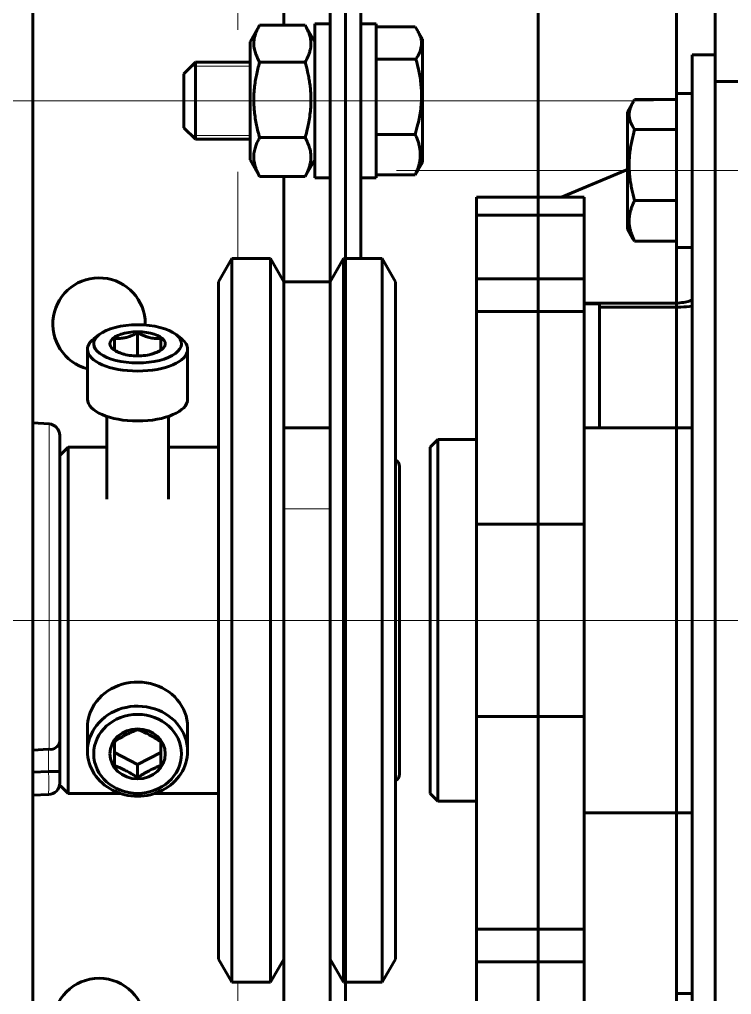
# Model space of a CAD drawing. Header units: millimetres. Extents: x 0 to 1680, y 0 to 594.
# Drawn here: x 59.633 to 63.1, y 503.388 to 508.138 of the extents above; entities that cross this region are included whole.
import ezdxf

# ---------------------------------------------------------------- set-up
doc = ezdxf.new("R2010")
doc.units = ezdxf.units.MM
for name, pattern in [('K5LT32774', [12.7, 6.35, -1.27, 1.27, -1.27, 1.27, -1.27]), ('K5LT_AXLED', [19.5, 15, -1.5, 1.5, -1.5]), ('K5LT_BASIC', [0]), ('K5LT_THIN', [0])]:
    doc.linetypes.add(name, pattern=pattern)
doc.layers.add('Системный слой', color=7, linetype='Continuous')

# ---------------------------------------------------------------- blocks, each defined once
blk = doc.blocks.new('U160')
at = {"layer": 'Системный слой', "color": 5, "linetype": 'K5LT_BASIC', "lineweight": 60, "true_color": 0x0000ff}
for p, q in [((59.6978, 500.0532), (59.6978, 510.6266)), ((59.6978, 506.1738), (59.7769, 506.168)), ((59.829, 504.6201), (59.829, 506.1119)), ((59.829, 504.4746), (59.829, 504.6201)), ((59.7747, 504.5827), (59.6978, 504.5777)), ((59.7769, 504.5829), (59.7747, 504.5827)), ((59.7747, 504.4746), (59.6978, 504.4719)), ((59.829, 504.4746), (59.7747, 504.4746)), ((59.829, 504.4746), (59.829, 504.4184)), ((59.6978, 504.3595), (59.7747, 504.3622))]:
    blk.add_line(p, q, dxfattribs=at)
at = {"layer": 'Системный слой', "color": 7, "linetype": 'K5LT32774', "lineweight": 18}
for p, q in [((59.7769, 506.168), (59.7769, 504.5829)), ((59.7747, 504.5827), (59.7747, 504.4746))]:
    blk.add_line(p, q, dxfattribs=at)
at = {"layer": 'Системный слой', "color": 30, "linetype": 'K5LT_AXLED', "lineweight": 18, "true_color": 0xff8000}
blk.add_line((61.6978, 505.2108), (51.9452, 505.2108), dxfattribs=at)
at = {"layer": 'Системный слой', "color": 5, "linetype": 'K5LT_BASIC', "lineweight": 60, "true_color": 0x0000ff}
for centre, radius, start, end in [((59.7728, 506.1119), 0.0563, 0, 85.7636), ((59.784, 504.6281), 0.0458, 261.1732, 349.9345), ((59.7728, 504.4184), 0.0563, 272, 0)]:
    blk.add_arc(centre, radius, start, end, dxfattribs=at)
at = {"layer": 'Системный слой', "color": 7, "linetype": 'K5LT32774', "lineweight": 18}
blk.add_arc((58.1614, 504.4184), 1.6143, 358.0044, 1.9956, dxfattribs=at)
blk = doc.blocks.new('U159')
at = {"layer": 'Системный слой', "color": 7, "linetype": 'K5LT_THIN', "lineweight": 18}
for p, q in [((60.6957, 508.3983), (60.6957, 508.0884)), ((60.4895, 507.9108), (60.4707, 507.9108)), ((60.7557, 507.9108), (60.4895, 507.9108)), ((60.7557, 507.9108), (60.4895, 507.9108)), ((60.4707, 507.5733), (60.4895, 507.5733)), ((60.7557, 507.5733), (60.4895, 507.5733)), ((60.7557, 507.5733), (60.4895, 507.5733)), ((60.6957, 507.3956), (60.6957, 506.9733)), ((61.1457, 505.7545), (60.9207, 505.7545)), ((60.6957, 503.4483), (60.6957, 503.0259))]:
    blk.add_line(p, q, dxfattribs=at)
at = {"layer": 'Системный слой', "color": 5, "linetype": 'K5LT_BASIC', "lineweight": 60, "true_color": 0x0000ff}
for p, q in [((60.9207, 508.3983), (60.9207, 508.11)), ((61.1457, 507.6483), (61.1457, 508.3983)), ((61.1457, 508.3983), (61.1457, 505.912)), ((61.2957, 508.3983), (61.2957, 506.9733)), ((63.0207, 508.3983), (63.0207, 507.8358)), ((61.0707, 508.117), (61.1457, 508.117)), ((61.0707, 508.117), (61.0707, 507.742)), ((61.2957, 508.117), (61.3707, 508.117)), ((61.3707, 508.117), (61.3707, 507.742)), ((60.7557, 508.0289), (60.8008, 508.107)), ((60.8008, 508.1069), (60.8026, 508.11)), ((60.8026, 508.11), (61.0239, 508.11)), ((61.0257, 508.107), (61.0239, 508.11)), ((61.0257, 508.107), (61.0707, 508.0289)), ((61.5598, 508.1021), (61.3707, 508.1021)), ((61.572, 508.0831), (61.5957, 508.042)), ((60.7557, 507.4552), (60.7557, 508.0289)), ((61.5957, 507.9131), (61.5957, 508.042)), ((60.4895, 507.9295), (60.4332, 507.8733)), ((60.7557, 507.9295), (60.4895, 507.9295)), ((60.4895, 507.9295), (60.4895, 507.5545)), ((60.8026, 507.9308), (61.0239, 507.9308)), ((61.5633, 507.9452), (61.3707, 507.9452)), ((62.9082, 506.2593), (62.9082, 507.9655)), ((63.0207, 507.9655), (62.9082, 507.9655)), ((61.5957, 507.442), (61.5957, 507.9131)), ((60.4332, 507.6108), (60.4332, 507.8733)), ((63.0207, 507.8358), (63.0207, 502.5858)), ((63.1707, 507.8358), (63.0207, 507.8358)), ((61.0707, 507.742), (61.0707, 507.367)), ((61.3707, 507.742), (61.3707, 507.367)), ((62.6198, 507.7339), (62.5932, 507.6879)), ((62.6287, 507.748), (62.8332, 507.748)), ((62.8332, 507.7779), (62.9082, 507.7779)), ((62.8332, 507.7779), (62.8332, 507.4029)), ((62.5932, 507.6879), (62.5932, 507.2826)), ((61.1457, 506.8608), (61.1457, 507.6483)), ((60.4895, 507.5545), (60.4332, 507.6108)), ((62.6287, 507.6017), (62.8332, 507.6017)), ((60.7557, 507.5545), (60.4895, 507.5545)), ((60.8026, 507.5628), (61.0239, 507.5628)), ((61.5598, 507.5784), (61.3707, 507.5784)), ((60.7557, 507.4552), (60.8008, 507.3771)), ((60.7557, 507.4552), (60.7557, 507.4552)), ((61.0257, 507.3771), (61.0707, 507.4552)), ((61.572, 507.401), (61.5957, 507.442)), ((62.2721, 507.2733), (62.5932, 507.4068)), ((62.8332, 507.4029), (62.8332, 507.0279)), ((60.8008, 507.3771), (60.8026, 507.374)), ((60.8026, 507.374), (61.0239, 507.374)), ((60.9207, 506.8608), (60.9207, 507.374)), ((61.0257, 507.3771), (61.0239, 507.374)), ((61.0707, 507.367), (61.1457, 507.367)), ((61.2957, 507.367), (61.3707, 507.367)), ((61.5598, 507.382), (61.3707, 507.382)), ((61.8582, 507.2733), (62.3832, 507.2733)), ((61.8582, 507.2733), (61.8582, 507.1846)), ((62.3832, 507.2733), (62.3832, 507.1846)), ((62.5932, 507.2826), (62.5932, 507.1179)), ((61.8582, 507.1846), (61.8582, 507.2376)), ((62.6287, 507.2566), (62.8332, 507.2566)), ((61.8582, 507.1846), (61.8582, 506.8741)), ((61.8582, 507.1846), (62.3832, 507.1846)), ((62.3832, 507.1846), (62.3832, 506.8741)), ((62.6198, 507.072), (62.5932, 507.1179)), ((62.6287, 507.0578), (62.8332, 507.0578)), ((62.8332, 507.0279), (62.9082, 507.0279)), ((60.6669, 506.9733), (60.602, 506.8608)), ((60.8558, 506.9733), (60.6669, 506.9733)), ((60.6669, 503.4483), (60.6669, 506.9733)), ((60.8558, 506.9733), (60.9207, 506.8608)), ((60.8558, 503.4483), (60.8558, 506.9733)), ((61.2107, 506.9733), (61.1457, 506.8608)), ((61.2107, 506.9733), (61.3995, 506.9733)), ((61.2107, 506.9733), (61.2107, 506.798)), ((61.3995, 506.9733), (61.4645, 506.8608)), ((61.3995, 506.9733), (61.3995, 506.798)), ((60.602, 503.5608), (60.602, 506.8608)), ((61.1457, 506.8608), (60.9207, 506.8608)), ((60.9207, 506.1483), (60.9207, 506.8608)), ((61.1457, 506.6967), (61.1457, 506.8608)), ((61.4645, 506.8608), (61.4645, 506.6967)), ((61.8582, 506.8741), (62.3832, 506.8741)), ((61.8582, 506.8741), (61.8582, 506.7158)), ((62.3832, 506.8741), (62.3832, 506.7158)), ((61.2107, 506.798), (61.2107, 503.4483)), ((61.3995, 506.798), (61.3995, 503.4483)), ((62.7957, 506.7554), (62.3832, 506.7554)), ((62.4582, 506.753), (62.3832, 506.753)), ((62.4582, 506.6909), (62.4582, 506.753)), ((62.7957, 506.7359), (62.4582, 506.7359)), ((61.1457, 506.1483), (61.1457, 506.6967)), ((61.4645, 506.6967), (61.4645, 503.5608)), ((61.8582, 506.7158), (61.8582, 505.6795)), ((61.8582, 506.7158), (62.3832, 506.7158)), ((62.3832, 506.7158), (62.3832, 505.6795)), ((62.4582, 506.1869), (62.4582, 506.6909)), ((60.021, 506.6031), (59.9948, 506.5824)), ((60.2082, 506.4996), (60.2082, 506.6121)), ((60.3954, 506.6031), (60.4217, 506.5824)), ((60.0957, 506.5838), (60.0957, 506.5274)), ((60.3207, 506.5274), (60.3207, 506.5838)), ((59.9645, 506.2881), (59.9645, 506.5312)), ((60.452, 506.2881), (60.452, 506.5312)), ((62.9082, 505.4485), (62.9082, 506.2593)), ((60.0582, 505.8018), (60.0582, 506.2046)), ((60.0582, 505.8018), (60.0582, 506.2046)), ((60.3582, 505.8018), (60.3582, 506.2046)), ((62.4582, 506.1483), (62.4582, 506.1869)), ((61.1457, 506.1483), (60.9207, 506.1483)), ((60.9207, 506.1483), (60.9207, 505.7545)), ((61.1457, 505.7545), (61.1457, 506.1483)), ((62.9082, 506.1483), (62.3832, 506.1483)), ((61.6707, 506.092), (61.6332, 506.0545)), ((61.6707, 506.092), (61.6707, 504.3295)), ((61.8582, 506.092), (61.6707, 506.092)), ((59.8707, 506.0545), (59.8332, 506.017)), ((59.8707, 506.0545), (60.0582, 506.0545)), ((59.8707, 504.844), (59.8707, 506.0545)), ((60.3582, 506.0545), (60.602, 506.0545)), ((61.6332, 504.367), (61.6332, 506.0545)), ((61.4832, 504.4608), (61.4832, 505.9608)), ((61.4832, 505.9608), (61.4832, 504.8847)), ((61.4832, 505.9607), (61.4832, 505.9608)), ((60.9207, 503.3358), (60.9207, 505.7545)), ((61.1457, 503.3358), (61.1457, 505.7545)), ((61.1457, 505.6758), (61.1457, 502.0233)), ((61.8582, 505.6795), (61.8582, 504.742)), ((61.8582, 505.6795), (62.3832, 505.6795)), ((62.3832, 505.6795), (62.3832, 504.742)), ((62.9082, 502.8343), (62.9082, 505.4485)), ((61.4832, 504.8847), (61.4832, 504.4608)), ((59.8707, 504.367), (59.8707, 504.844)), ((61.8582, 504.742), (62.3832, 504.742)), ((61.8582, 504.742), (61.8582, 503.7057)), ((62.3832, 504.742), (62.3832, 503.7057)), ((59.9645, 504.6907), (59.9645, 504.5734)), ((60.452, 504.6907), (60.452, 504.5734)), ((60.0957, 504.6201), (60.0957, 504.5031)), ((60.3207, 504.5031), (60.3207, 504.6201)), ((60.2082, 504.5085), (60.0957, 504.567)), ((60.3207, 504.567), (60.2082, 504.5085)), ((60.2082, 504.5085), (60.2082, 504.4446)), ((59.8707, 504.367), (59.8332, 504.4045)), ((59.8707, 504.367), (60.1251, 504.367)), ((60.2914, 504.367), (60.602, 504.367)), ((61.6707, 504.3295), (61.6332, 504.367)), ((61.8582, 504.3295), (61.6707, 504.3295)), ((62.9082, 504.2733), (62.3832, 504.2733)), ((61.8582, 503.7057), (62.3832, 503.7057)), ((61.8582, 503.7057), (61.8582, 503.5475)), ((62.3832, 503.7057), (62.3832, 503.5475)), ((60.6669, 503.4483), (60.602, 503.5608)), ((60.8558, 503.4483), (60.9207, 503.5608)), ((61.2107, 503.4483), (61.1457, 503.5608)), ((61.3995, 503.4483), (61.4645, 503.5608)), ((61.8582, 503.5475), (61.8582, 503.237)), ((61.8582, 503.5475), (62.3832, 503.5475)), ((62.3832, 503.5475), (62.3832, 503.237)), ((60.8558, 503.4483), (60.6669, 503.4483)), ((61.2107, 503.4483), (61.3995, 503.4483)), ((62.8332, 503.3937), (62.9082, 503.3937)), ((62.8332, 503.3937), (62.8332, 503.0474))]:
    blk.add_line(p, q, dxfattribs=at)
at = {"layer": 'Системный слой', "color": 30, "linetype": 'K5LT_AXLED', "lineweight": 18, "true_color": 0xff8000}
for p, q in [((59.3082, 507.742), (62.7207, 507.742)), ((65.6457, 507.4029), (61.4682, 507.4029)), ((65.3832, 505.2108), (59.9832, 505.2108))]:
    blk.add_line(p, q, dxfattribs=at)
at = {"layer": 'Системный слой', "color": 5, "linetype": 'K5LT_BASIC', "lineweight": 60, "true_color": 0x0000ff}
blk.add_circle((60.0207, 503.242), 0.225, dxfattribs=at)
for centre, radius, start, end in [((61.3631, 507.9616), 0.2417, 30.174, 35.5322), ((62.8089, 507.6242), 0.2186, 145.5268, 149.9053), ((61.3643, 507.5217), 0.2403, 324.4519, 329.8457), ((62.8089, 507.1816), 0.2186, 210.0947, 214.4732), ((60.0207, 506.6545), 0.225, 0, 255.5225), ((60.0207, 506.6545), 0.225, 358.7785, 0), ((61.4457, 505.9608), 0.0375, 0, 60), ((61.4457, 504.4608), 0.0375, 300, 0)]:
    blk.add_arc(centre, radius, start, end, dxfattribs=at)
for centre, major_axis, ratio, start_param, end_param in [((62.7957, 506.775), (-0.1125, 0), 0.173648, 1.570796, 3.141593), ((62.7957, 506.775), (-0.225, 0), 0.173648, 1.570796, 2.094395), ((60.2082, 506.5582), (0.2137, 0), 0.434724, 0.503763, 2.63783), ((60.2082, 506.5582), (0.2137, 0), 0.434724, 2.63783, 4.712389), ((60.2082, 506.5582), (0.135, 0), 0.434724, 5.293045, 10.414919), ((60.2082, 506.5582), (0.2137, 0), 0.434724, 4.712389, 6.786948), ((60.2082, 506.5312), (0.2438, 0), 0.434724, 2.63783, 3.141593), ((60.2082, 506.5312), (0.2438, 0), 0.434724, 0, 0.503763), ((60.2082, 506.5312), (0.2438, 0), 0.434724, 3.141593, 4.712389), ((60.2082, 506.5582), (0.135, 0), 0.434724, 4.131733, 4.712389), ((60.2082, 506.5312), (0.2438, 0), 0.434724, 4.712389, 6.283185), ((60.2082, 506.5582), (0.135, 0), 0.434724, 4.712389, 5.293045), ((60.2082, 506.2881), (0.2438, 0), 0.434724, 3.141593, 4.712389), ((60.2082, 506.2881), (0.2438, 0), 0.434724, 4.712389, 6.283185), ((60.2082, 504.6907), (-0.2437, 0), 0.900564, 3.141593, 5.759587), ((60.2082, 504.6907), (-0.2437, 0), 0.900564, 5.759587, 6.283185), ((60.2082, 504.5734), (-0.2437, 0), 0.900564, 3.141593, 5.759587), ((60.2082, 504.5734), (-0.2437, 0), 0.900564, 5.759587, 6.283185), ((60.2082, 504.5734), (-0.2437, 0), 0.900564, 0, 3.141593)]:
    blk.add_ellipse(centre, major_axis=major_axis, ratio=ratio, start_param=start_param, end_param=end_param, dxfattribs=at)
for major_axis in [(-0.2137, 0), (-0.135, 0)]:
    blk.add_ellipse((60.2082, 504.5603), major_axis=major_axis, ratio=0.900564, dxfattribs=at)
for points, knots in [([(60.8026, 507.9308), (60.7978, 507.9389), (60.7911, 507.9516), (60.7841, 507.9684), (60.7799, 507.9808), (60.7767, 507.9933), (60.7745, 508.0072), (60.7738, 508.0227), (60.7752, 508.0394), (60.7787, 508.0564), (60.7841, 508.073), (60.7915, 508.0899), (60.7973, 508.1009), (60.8008, 508.1069)], [0, 0, 0, 0, 1.980679, 3.070626, 4.019379, 4.938363, 6.026404, 7.296552, 8.592801, 9.937038, 11.330604, 12.52925, 14, 14, 14, 14]), ([(61.0239, 507.9308), (61.0281, 507.938), (61.0347, 507.9502), (61.0426, 507.9684), (61.048, 507.9851), (61.0514, 508.0021), (61.0526, 508.0182), (61.052, 508.0334), (61.0498, 508.0477), (61.0463, 508.0612), (61.0418, 508.0741), (61.0353, 508.0893), (61.0296, 508.1002), (61.0257, 508.107)], [0, 0, 0, 0, 1.749112, 2.965466, 4.372456, 5.714614, 6.972701, 8.163425, 9.279623, 10.345552, 11.361597, 12.346997, 14, 14, 14, 14]), ([(61.5633, 507.9452), (61.5674, 507.9512), (61.5737, 507.9616), (61.5814, 507.977), (61.5866, 507.9912), (61.5899, 508.0057), (61.5912, 508.02), (61.5903, 508.0345), (61.587, 508.0498), (61.5811, 508.0662), (61.5753, 508.0774), (61.572, 508.0831)], [0, 0, 0, 0, 1.62483, 2.754813, 4.061963, 5.308951, 6.516085, 7.737054, 9.049155, 10.482468, 12, 12, 12, 12]), ([(60.8026, 507.5628), (60.7997, 507.5728), (60.7942, 507.593), (60.787, 507.6242), (60.7811, 507.6567), (60.7769, 507.6888), (60.7747, 507.7181), (60.774, 507.7446), (60.7745, 507.7724), (60.7767, 507.8035), (60.7809, 507.8355), (60.7886, 507.8783), (60.7964, 507.9094), (60.8026, 507.9308)], [0, 0, 0, 0, 1.166892, 2.358496, 3.59715, 4.880479, 5.989602, 6.90218, 7.862425, 9.11502, 10.405772, 11.480488, 14, 14, 14, 14]), ([(61.0239, 507.5628), (61.0281, 507.5775), (61.0347, 507.6026), (61.0426, 507.64), (61.048, 507.6742), (61.0514, 507.7091), (61.0526, 507.7422), (61.052, 507.7734), (61.0498, 507.8028), (61.0463, 507.8305), (61.0418, 507.857), (61.0349, 507.8904), (61.0285, 507.9149), (61.0239, 507.9308)], [0, 0, 0, 0, 1.718212, 2.913078, 4.295211, 5.613658, 6.849519, 8.019207, 9.115686, 10.162784, 11.160879, 12.12887, 14, 14, 14, 14]), ([(61.5633, 507.9452), (61.5674, 507.9311), (61.5737, 507.9069), (61.5814, 507.8708), (61.5866, 507.8377), (61.5899, 507.8038), (61.5912, 507.7704), (61.5903, 507.7365), (61.587, 507.7006), (61.5814, 507.6644), (61.5726, 507.6232), (61.5648, 507.595), (61.5598, 507.5784)], [0, 0, 0, 0, 1.542676, 2.615526, 3.856585, 5.040523, 6.186622, 7.345857, 8.591616, 9.95246, 11.17543, 13, 13, 13, 13]), ([(62.6287, 507.6017), (62.6247, 507.6076), (62.6184, 507.6176), (62.6113, 507.6321), (62.6066, 507.6443), (62.6037, 507.6554), (62.6022, 507.6652), (62.6018, 507.6744), (62.6022, 507.6835), (62.6035, 507.6932), (62.6063, 507.7043), (62.6114, 507.7181), (62.6165, 507.7282), (62.6198, 507.7339)], [0, 0, 0, 0, 1.916193, 3.252668, 4.634044, 5.798668, 6.758288, 7.715554, 8.668112, 9.618315, 10.773499, 12.164223, 14, 14, 14, 14]), ([(62.6287, 507.2566), (62.6235, 507.2745), (62.6166, 507.3016), (62.6095, 507.3384), (62.6054, 507.3669), (62.6027, 507.3962), (62.6016, 507.426), (62.6023, 507.456), (62.6047, 507.4859), (62.6087, 507.5156), (62.616, 507.5544), (62.6233, 507.583), (62.6287, 507.6017)], [0, 0, 0, 0, 2.070077, 3.108727, 4.176571, 5.271201, 6.385986, 7.494141, 8.603694, 9.721275, 10.830534, 13, 13, 13, 13]), ([(60.8026, 507.374), (60.7977, 507.3827), (60.7907, 507.3966), (60.7832, 507.4157), (60.7787, 507.4309), (60.7756, 507.4458), (60.774, 507.4611), (60.7741, 507.4766), (60.7758, 507.4916), (60.7785, 507.5048), (60.7819, 507.5167), (60.7886, 507.5359), (60.7961, 507.5513), (60.8026, 507.5628)], [0, 0, 0, 0, 1.978091, 3.143931, 4.269947, 5.351102, 6.430358, 7.62486, 8.740924, 9.720929, 10.533507, 11.362713, 14, 14, 14, 14]), ([(61.0239, 507.374), (61.0281, 507.3815), (61.0347, 507.3944), (61.0426, 507.4136), (61.048, 507.4312), (61.0514, 507.4491), (61.0526, 507.466), (61.052, 507.482), (61.0498, 507.4971), (61.0463, 507.5114), (61.0418, 507.5249), (61.0349, 507.5421), (61.0285, 507.5546), (61.0239, 507.5628)], [0, 0, 0, 0, 1.718212, 2.913078, 4.295211, 5.613658, 6.849519, 8.019207, 9.115686, 10.162784, 11.160879, 12.12887, 14, 14, 14, 14]), ([(61.5598, 507.5784), (61.5625, 507.5726), (61.5678, 507.5609), (61.5745, 507.543), (61.5799, 507.5244), (61.5835, 507.5051), (61.5852, 507.4856), (61.5847, 507.4665), (61.5825, 507.4489), (61.5789, 507.4327), (61.5747, 507.4183), (61.5686, 507.4014), (61.5634, 507.3895), (61.5598, 507.382)], [0, 0, 0, 0, 1.2608, 2.549626, 3.866478, 5.239382, 6.640313, 7.987121, 9.251781, 10.369608, 11.422749, 12.346518, 14, 14, 14, 14]), ([(62.6287, 507.2566), (62.6235, 507.2464), (62.6166, 507.2307), (62.6095, 507.2095), (62.6054, 507.1931), (62.6027, 507.1762), (62.6016, 507.159), (62.6023, 507.1418), (62.6047, 507.1246), (62.6087, 507.1075), (62.616, 507.0851), (62.6233, 507.0686), (62.6287, 507.0578)], [0, 0, 0, 0, 2.070077, 3.108727, 4.176571, 5.271201, 6.385986, 7.494141, 8.603694, 9.721275, 10.830534, 13, 13, 13, 13]), ([(60.2082, 506.6121), (60.2046, 506.6101), (60.1985, 506.6068), (60.1893, 506.6023), (60.18, 506.5982), (60.1698, 506.5942), (60.1597, 506.5909), (60.1503, 506.5884), (60.1405, 506.5863), (60.1295, 506.5847), (60.1178, 506.5837), (60.1064, 506.5835), (60.0992, 506.5837), (60.0957, 506.5838)], [0, 0, 0, 0, 1.379751, 2.325486, 3.491767, 4.848962, 6.104786, 7.195999, 8.336908, 9.705804, 11.258961, 12.67321, 14, 14, 14, 14]), ([(60.3207, 506.5838), (60.3168, 506.5836), (60.3088, 506.5834), (60.2965, 506.5838), (60.2838, 506.585), (60.2713, 506.5872), (60.2596, 506.5901), (60.2498, 506.5932), (60.2411, 506.5964), (60.233, 506.5997), (60.222, 506.6048), (60.2137, 506.609), (60.2082, 506.6121)], [0, 0, 0, 0, 1.411823, 2.8258, 4.27367, 5.785024, 7.122044, 8.252989, 9.162527, 10.087398, 11.042933, 13, 13, 13, 13]), ([(60.1405, 506.5075), (60.139, 506.508), (60.1336, 506.5098), (60.1248, 506.5132), (60.1113, 506.5191), (60.1018, 506.524), (60.0957, 506.5274)], [0, 0, 0, 0, 0.711297, 2.486665, 4.083125, 7, 7, 7, 7]), ([(60.276, 506.5075), (60.2775, 506.508), (60.2829, 506.5098), (60.2917, 506.5132), (60.3051, 506.5191), (60.3147, 506.524), (60.3207, 506.5274)], [0, 0, 0, 0, 0.711297, 2.486665, 4.083125, 7, 7, 7, 7]), ([(60.0957, 504.6201), (60.1035, 504.6252), (60.1152, 504.6328), (60.1312, 504.6424), (60.1435, 504.6493), (60.1558, 504.6558), (60.1679, 504.6617), (60.1855, 504.6697), (60.1988, 504.6751), (60.2082, 504.6786)], [0, 0, 0, 0, 2.112415, 3.173008, 4.252771, 5.348779, 6.411448, 7.424534, 10, 10, 10, 10]), ([(60.3207, 504.6201), (60.3168, 504.6227), (60.3088, 504.628), (60.2965, 504.6356), (60.2838, 504.6432), (60.2713, 504.6502), (60.2596, 504.6563), (60.2498, 504.6611), (60.2383, 504.6664), (60.2246, 504.6723), (60.2137, 504.6765), (60.2082, 504.6786)], [0, 0, 0, 0, 1.303221, 2.60843, 3.944927, 5.340022, 6.574194, 7.618144, 8.457717, 10.193476, 12, 12, 12, 12]), ([(60.0957, 504.5031), (60.0997, 504.5016), (60.1077, 504.4985), (60.12, 504.4935), (60.1326, 504.4878), (60.1452, 504.4818), (60.1568, 504.4757), (60.1667, 504.4703), (60.1781, 504.4637), (60.1919, 504.4553), (60.2027, 504.4483), (60.2082, 504.4446)], [0, 0, 0, 0, 1.303221, 2.60843, 3.944927, 5.340022, 6.574194, 7.618144, 8.457717, 10.193476, 12, 12, 12, 12]), ([(60.2082, 504.4446), (60.2122, 504.4472), (60.2202, 504.4525), (60.2325, 504.4602), (60.2451, 504.4677), (60.2577, 504.4747), (60.2693, 504.4808), (60.2792, 504.4856), (60.2906, 504.4909), (60.3044, 504.4968), (60.3152, 504.501), (60.3207, 504.5031)], [0, 0, 0, 0, 1.303221, 2.60843, 3.944927, 5.340022, 6.574194, 7.618144, 8.457717, 10.193476, 12, 12, 12, 12])]:
    blk.add_open_spline(points, degree=3, knots=knots, dxfattribs=at)
at = {"layer": 'Системный слой'}
blk.add_blockref('U160', (0, 0), dxfattribs=at)

msp = doc.modelspace()

# ---------------------------------------------------------------- linework, layer by layer
at = {"layer": 'Системный слой', "color": 5, "linetype": 'K5LT_BASIC', "lineweight": 60, "true_color": 0x0000ff}
for p, q in [((61.14574, 389.93578), (61.14574, 565.95034)), ((61.22074, 565.95034), (61.22074, 389.93578)), ((62.15824, 390.02559), (62.15824, 565.95034)), ((62.83324, 390.02559), (62.83324, 565.95034))]:
    msp.add_line(p, q, dxfattribs=at)
at = {"layer": 'Системный слой', "color": 30, "linetype": 'K5LT_AXLED', "lineweight": 18, "true_color": 0xff8000}
msp.add_line((51.2364, 505.21078), (174.95197, 505.21078), dxfattribs=at)

# ---------------------------------------------------------------- block references
at = {"layer": 'Системный слой'}
msp.add_blockref('U159', (0, 0), dxfattribs=at)

doc.saveas('drawing.dxf')
